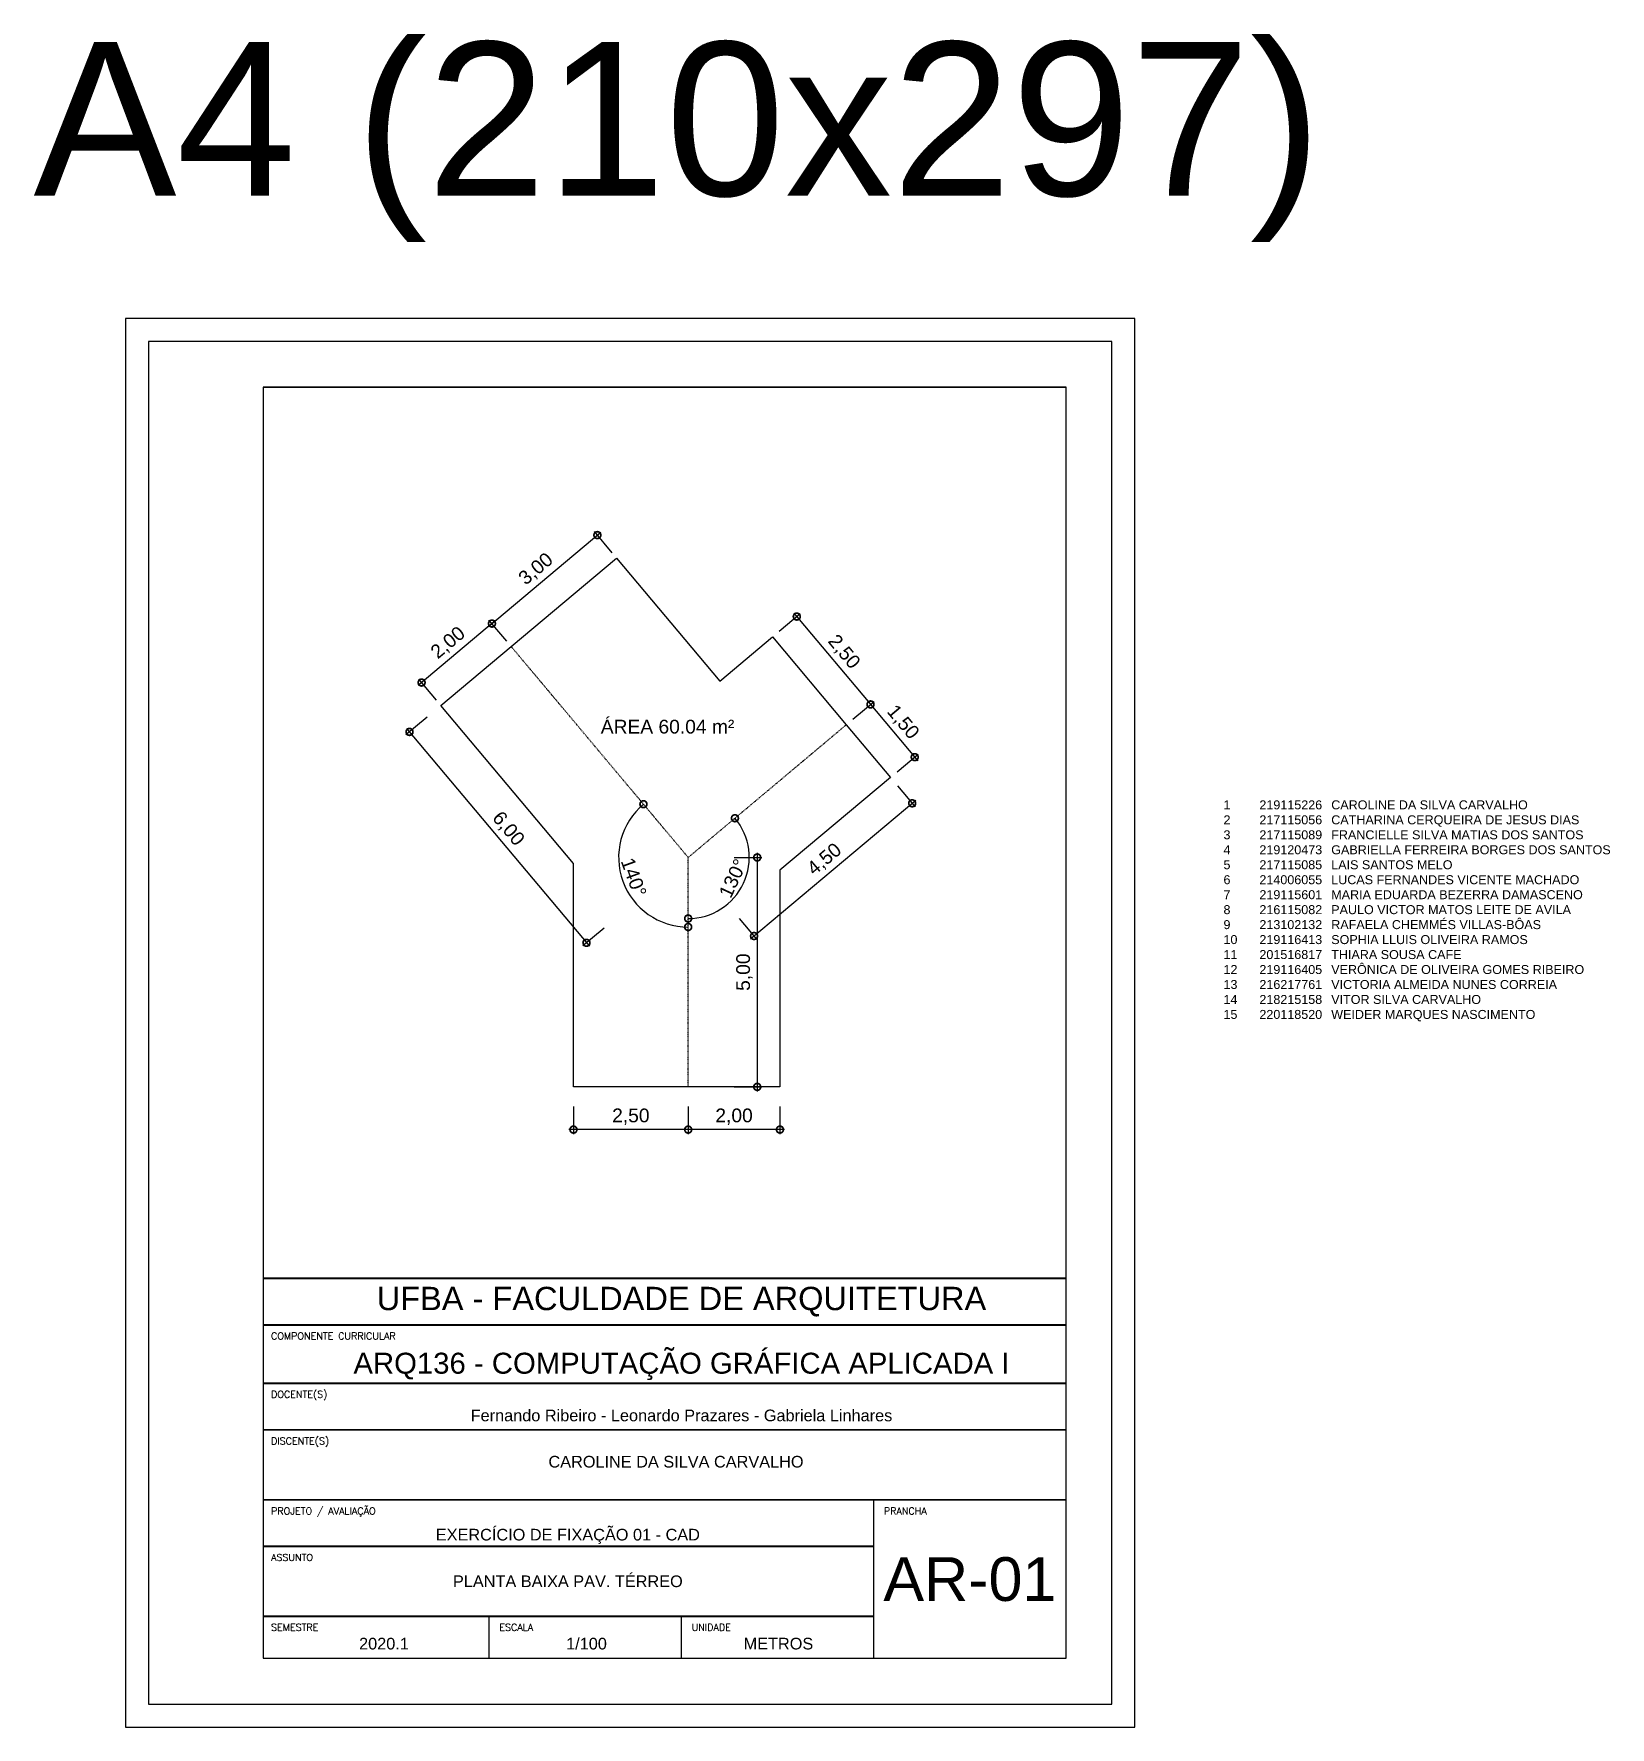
# Paper-space layout 'CAROLINE DA SILVA CARVALHO' of a CAD drawing. Header units: metres. Extents: x -235 to 109, y -5 to 364.
# The model-space entities are those that its viewports show. They can reach past a viewport. Long polylines and large blocks are cut down to what shows.
import ezdxf
from ezdxf.enums import TextEntityAlignment as Align

# ---------------------------------------------------------------- set-up
doc = ezdxf.new("R2010")
doc.units = ezdxf.units.M
doc.header["$LTSCALE"] = 0.1
doc.linetypes.add('DASHDOT', pattern=[25.4, 12.7, -6.35, 0, -6.35])
doc.layers.add('0_MRG_AUX', color=7, linetype='Continuous', true_color=0xecbcd1, plot=False)
for name, color, linetype in [('ARQ_EIXO CINZA 04', 139, 'DASHDOT'), ('MRG_EXTERNA', 1, 'Continuous'), ('MRG_INTERNA', 2, 'Continuous'), ('SIMB_01', 1, 'Continuous')]:
    doc.layers.add(name, color=color, linetype=linetype)
doc.layers.add('COTA AZUL', color=5, linetype='Continuous', lineweight=25, true_color=0x0000ff)
doc.styles.add('Annot_3.0mm', font='arial.ttf', dxfattribs={"height": 3})
doc.styles.add('Arial', font='arial.ttf')
doc.styles.add('cota', font='arial.ttf')
doc.styles.add('T1-5', font='simplex.shx', dxfattribs={"height": 2.5})
doc.dimstyles.new('Info 01 - annot', dxfattribs={"dimtxt": 3, "dimasz": 3, "dimexe": 1, "dimexo": 1, "dimgap": 1, "dimtad": 1, "dimzin": 4, "dimtxsty": 'cota', "dimblk": 'DOTSMALL', "dimcen": 2, "dimdle": 1, "dimclrd": 256, "dimclre": 256, "dimclrt": 1, "dimazin": 2, "dimtfac": 0.09, "dimtmove": 2, "dimatfit": 2, "dimfxl": 5, "dimfxlon": 1, "dimtolj": 1, "dimtzin": 4, "dimlwd": -1, "dimarcsym": 1})

# ---------------------------------------------------------------- blocks, each defined once
blk = doc.blocks.new('FORMATO_A4')
at = {"layer": '0_MRG_AUX'}
blk.add_lwpolyline([(-215, 302), (-215, -5), (5, -5), (5, 302)], close=True, dxfattribs=at)
at = {"layer": 'MRG_EXTERNA'}
blk.add_lwpolyline([(-210, 297), (-210, 0), (0, 0), (0, 297)], close=True, dxfattribs=at)
at = {"layer": 'MRG_INTERNA'}
for p, q in [((-185, 287), (-185, 10)), ((-10, 287), (-185, 287)), ((-10, 10), (-10, 287)), ((-185, 10), (-10, 10))]:
    blk.add_line(p, q, dxfattribs=at)
blk = doc.blocks.new('carimbo01')
at = {"layer": 'SIMB_01', "flags": 128}
blk.add_lwpolyline([(-6890, 3260, 16, 16, 0), (0, 3260, 0, 0, 0), (0, 0, 0, 0, 0), (-1650, 0, 0, 0, 0)], format="xyseb", dxfattribs=at)
at = {"layer": 'SIMB_01', "const_width": 16, "flags": 128}
for points in [[(-6890, 2860), (0, 2860)], [(-6890, 2360), (0, 2360)], [(-6890, 1960), (0, 1960)], [(-6890, 1360), (0, 1360)], [(-6890, 960), (-1650, 960)], [(-1650, 360), (-6890, 360)]]:
    blk.add_lwpolyline(points, dxfattribs=at)
at = {"layer": 'SIMB_01'}
for points in [[(-1650, 0), (-1650, 360), (-1650, 1360)], [(-4950, 0), (-4950, 360)], [(-3300, 0), (-3300, 360)]]:
    blk.add_lwpolyline(points, dxfattribs=at)
at = {"layer": 'SIMB_01', "style": 'T1-5'}
for s, p in [('COMPONENTE CURRICULAR', (-6822, 2735)), ('DOCENTE(S)', (-6822, 2235)), ('DISCENTE(S)', (-6822, 1835)), ('PROJETO / AVALIAÇÃO', (-6822, 1235)), ('PRANCHA', (-1563, 1235)), ('ASSUNTO', (-6822, 835)), ('SEMESTRE', (-6822, 235)), ('ESCALA', (-4863, 235)), ('UNIDADE', (-3213, 235))]:
    blk.add_text(s, height=60, dxfattribs=at).set_placement(p)
at = {"layer": 'SIMB_01', "style": 'Annot_3.0mm'}
for s, width, insert, char_height, attachment_point in [('UNIVERSIDADE FEDERAL DA BAHIA - FACULDADE DE ARQUITERUA', 6600, (-6600, 3260), 0.3, 1), ('UFBA - FACULDADE DE ARQUITETURA', 5970.81, (-3300, 3060), 200, 5)]:
    blk.add_mtext_dynamic_manual_height_columns(s, width=width, gutter_width=1.5, heights=[0], dxfattribs=dict(at, insert=insert, char_height=char_height, attachment_point=attachment_point))
at = {"layer": 'SIMB_01', "style": 'cota'}
for tag, height, p in [('COMPONENTE', 180, (-3300, 2532)), ('DOCESNTE(S)', 100, (-3300, 2084)), ('DISCESNTE(S)', 100, (-3347, 1687)), ('PROJETO/AVALIAÇÃO', 100, (-4275, 1061)), ('NUM', 375, (-825, 680)), ('ASSUNTO', 100, (-4275, 661)), ('SEMESTRE', 100, (-5853, 126)), ('ESCALA', 100, (-4115, 126)), ('UNIDADE', 100, (-2468, 126))]:
    blk.add_attdef(tag, text='', height=height, dxfattribs=at).set_placement(p, align=Align.MIDDLE_CENTER)
blk = doc.blocks.new('_DotSmall')
at = {"color": 0, "linetype": 'ByBlock', "const_width": 0.5}
blk.add_lwpolyline([(-0.0625, 0, 1), (0.0625, 0, 1)], format="xyb", close=True, dxfattribs=at)
blk = doc.blocks.new('*D7')
at = {"layer": 'COTA AZUL', "lineweight": -2, "transparency": 16777216}
for p, q in [((-3.405, 1.525), (-3.865, 1.14)), ((0.452, -3.071), (-0.008, -3.457))]:
    blk.add_line(p, q, dxfattribs=at)
at = {"layer": 'COTA AZUL', "transparency": 16777216}
blk.add_line((-3.852, 1.281), (0.133, -3.469), dxfattribs=at)
at = {"layer": 'Defpoints', "color": 0, "transparency": 16777216}
for p in [(-1.571, 3.064), (2.286, -1.532), (0.069, -3.392)]:
    blk.add_point(p, dxfattribs=at)
at = {"layer": 'COTA AZUL', "transparency": 16777216, "xscale": 0.3, "yscale": 0.3, "zscale": 0.3}
for p, rotation in [((-3.788, 1.204), 130), ((0.069, -3.392), 310)]:
    blk.add_blockref('_DotSmall', p, dxfattribs=dict(at, rotation=rotation))
at = {"layer": 'COTA AZUL', "color": 1, "transparency": 16777216, "insert": (-1.645, -0.914), "char_height": 0.3, "attachment_point": 5, "rotation": 310, "style": 'cota'}
blk.add_mtext('\\A1;6,00', dxfattribs=at)
blk = doc.blocks.new('*D9')
at = {"layer": 'COTA AZUL', "transparency": 16777216}
blk.add_line((3.791, -1.432), (3.791, -6.632), dxfattribs=at)
at = {"layer": 'COTA AZUL', "lineweight": -2, "transparency": 16777216}
for p, q in [((3.291, -1.532), (3.891, -1.532)), ((3.291, -6.532), (3.891, -6.532))]:
    blk.add_line(p, q, dxfattribs=at)
at = {"layer": 'Defpoints', "color": 0, "transparency": 16777216}
for p in [(2.286, -1.532), (2.286, -6.532), (3.791, -6.532)]:
    blk.add_point(p, dxfattribs=at)
at = {"layer": 'COTA AZUL', "transparency": 16777216, "xscale": 0.3, "yscale": 0.3, "zscale": 0.3}
for p, rotation in [((3.791, -1.532), 90), ((3.791, -6.532), 270)]:
    blk.add_blockref('_DotSmall', p, dxfattribs=dict(at, rotation=rotation))
at = {"layer": 'COTA AZUL', "color": 1, "transparency": 16777216, "insert": (3.511, -4.032), "char_height": 0.3, "attachment_point": 5, "rotation": 90, "style": 'cota'}
blk.add_mtext('\\A1;5,00', dxfattribs=at)
blk = doc.blocks.new('*D8')
at = {"layer": 'COTA AZUL', "lineweight": -2, "transparency": 16777216}
for p, q in [((6.848, 0.032), (7.233, -0.428)), ((3.4, -2.861), (3.786, -3.32))]:
    blk.add_line(p, q, dxfattribs=at)
at = {"layer": 'COTA AZUL', "transparency": 16777216}
blk.add_line((3.645, -3.308), (7.246, -0.287), dxfattribs=at)
at = {"layer": 'Defpoints', "color": 0, "transparency": 16777216}
for p in [(5.733, 1.36), (7.169, -0.351), (2.286, -1.532)]:
    blk.add_point(p, dxfattribs=at)
at = {"layer": 'COTA AZUL', "transparency": 16777216, "xscale": 0.3, "yscale": 0.3, "zscale": 0.3}
for p, rotation in [((7.169, -0.351), 40.00000000000002), ((3.722, -3.244), 220)]:
    blk.add_blockref('_DotSmall', p, dxfattribs=dict(at, rotation=rotation))
at = {"layer": 'COTA AZUL', "color": 1, "transparency": 16777216, "insert": (5.265, -1.583), "char_height": 0.3, "attachment_point": 5, "rotation": 40, "style": 'cota'}
blk.add_mtext('\\A1;4,50', dxfattribs=at)
blk = doc.blocks.new('*D3')
at = {"layer": 'COTA AZUL', "lineweight": -2, "transparency": 16777216}
for p, q in [((4.27, 3.397), (4.73, 3.782)), ((5.877, 1.482), (6.337, 1.867))]:
    blk.add_line(p, q, dxfattribs=at)
at = {"layer": 'COTA AZUL', "transparency": 16777216}
blk.add_line((4.589, 3.795), (6.324, 1.726), dxfattribs=at)
at = {"layer": 'Defpoints', "color": 0, "transparency": 16777216}
for p in [(4.126, 3.276), (6.26, 1.803), (5.733, 1.36)]:
    blk.add_point(p, dxfattribs=at)
at = {"layer": 'COTA AZUL', "transparency": 16777216, "xscale": 0.3, "yscale": 0.3, "zscale": 0.3}
for p, rotation in [((4.653, 3.718), 130), ((6.26, 1.803), 310)]:
    blk.add_blockref('_DotSmall', p, dxfattribs=dict(at, rotation=rotation))
at = {"layer": 'COTA AZUL', "color": 1, "transparency": 16777216, "insert": (5.671, 2.941), "char_height": 0.3, "attachment_point": 5, "rotation": 310, "style": 'cota'}
blk.add_mtext('\\A1;2,50', dxfattribs=at)
blk = doc.blocks.new('*D4')
at = {"layer": 'COTA AZUL', "lineweight": -2, "transparency": 16777216}
for p, q in [((5.877, 1.482), (6.337, 1.867)), ((6.841, 0.332), (7.301, 0.718))]:
    blk.add_line(p, q, dxfattribs=at)
at = {"layer": 'COTA AZUL', "transparency": 16777216}
blk.add_line((6.196, 1.88), (7.289, 0.577), dxfattribs=at)
at = {"layer": 'Defpoints', "color": 0, "transparency": 16777216}
for p in [(5.733, 1.36), (7.224, 0.654), (6.697, 0.211)]:
    blk.add_point(p, dxfattribs=at)
at = {"layer": 'COTA AZUL', "transparency": 16777216, "xscale": 0.3, "yscale": 0.3, "zscale": 0.3}
for p, rotation in [((6.26, 1.803), 130), ((7.224, 0.654), 310)]:
    blk.add_blockref('_DotSmall', p, dxfattribs=dict(at, rotation=rotation))
at = {"layer": 'COTA AZUL', "color": 1, "transparency": 16777216, "insert": (6.957, 1.409), "char_height": 0.3, "attachment_point": 5, "rotation": 310, "style": 'cota'}
blk.add_mtext('\\A1;1,50', dxfattribs=at)
blk = doc.blocks.new('*D6')
at = {"layer": 'COTA AZUL', "transparency": 16777216}
blk.add_line((-1.915, 3.629), (-3.6, 2.215), dxfattribs=at)
at = {"layer": 'COTA AZUL', "lineweight": -2, "transparency": 16777216}
for p, q in [((-1.67, 3.182), (-2.056, 3.642)), ((-3.202, 1.897), (-3.588, 2.356))]:
    blk.add_line(p, q, dxfattribs=at)
at = {"layer": 'Defpoints', "color": 0, "transparency": 16777216}
for p in [(-1.571, 3.064), (-3.524, 2.28), (-3.103, 1.779)]:
    blk.add_point(p, dxfattribs=at)
at = {"layer": 'COTA AZUL', "transparency": 16777216, "xscale": 0.3, "yscale": 0.3, "zscale": 0.3}
for p, rotation in [((-1.991, 3.565), 40.00000000000002), ((-3.524, 2.28), 220.0000000000001)]:
    blk.add_blockref('_DotSmall', p, dxfattribs=dict(at, rotation=rotation))
at = {"layer": 'COTA AZUL', "color": 1, "transparency": 16777216, "insert": (-2.938, 3.137), "char_height": 0.3, "attachment_point": 5, "rotation": 40, "style": 'cota'}
blk.add_mtext('\\A1;2,00', dxfattribs=at)
blk = doc.blocks.new('*D5')
at = {"layer": 'COTA AZUL', "transparency": 16777216}
blk.add_line((-2.068, 3.501), (0.383, 5.558), dxfattribs=at)
at = {"layer": 'COTA AZUL', "lineweight": -2, "transparency": 16777216}
for p, q in [((0.628, 5.11), (0.242, 5.57)), ((-1.67, 3.182), (-2.056, 3.642))]:
    blk.add_line(p, q, dxfattribs=at)
at = {"layer": 'Defpoints', "color": 0, "transparency": 16777216}
for p in [(0.307, 5.493), (0.727, 4.993), (-1.571, 3.064)]:
    blk.add_point(p, dxfattribs=at)
at = {"layer": 'COTA AZUL', "transparency": 16777216, "xscale": 0.3, "yscale": 0.3, "zscale": 0.3}
for p, rotation in [((0.307, 5.493), 40.00000000000002), ((-1.991, 3.565), 220)]:
    blk.add_blockref('_DotSmall', p, dxfattribs=dict(at, rotation=rotation))
at = {"layer": 'COTA AZUL', "color": 1, "transparency": 16777216, "insert": (-1.023, 4.744), "char_height": 0.3, "attachment_point": 5, "rotation": 40, "style": 'cota'}
blk.add_mtext('\\A1;3,00', dxfattribs=at)
blk = doc.blocks.new('*D13')
at = {"layer": 'COTA AZUL', "lineweight": -2, "transparency": 16777216}
for p, q in [((-0.214, -6.963), (-0.214, -7.563)), ((2.286, -6.963), (2.286, -7.563))]:
    blk.add_line(p, q, dxfattribs=at)
at = {"layer": 'COTA AZUL', "transparency": 16777216}
blk.add_line((2.386, -7.463), (-0.314, -7.463), dxfattribs=at)
at = {"layer": 'Defpoints', "color": 0, "transparency": 16777216}
for p in [(-0.214, -6.532), (2.286, -6.532), (-0.214, -7.463)]:
    blk.add_point(p, dxfattribs=at)
at = {"layer": 'COTA AZUL', "transparency": 16777216, "xscale": 0.3, "yscale": 0.3, "zscale": 0.3, "rotation": 180}
blk.add_blockref('_DotSmall', (-0.214, -7.463), dxfattribs=at)
at = {"layer": 'COTA AZUL', "transparency": 16777216, "xscale": 0.3, "yscale": 0.3, "zscale": 0.3}
blk.add_blockref('_DotSmall', (2.286, -7.463), dxfattribs=at)
at = {"layer": 'COTA AZUL', "color": 1, "transparency": 16777216, "insert": (1.036, -7.182), "char_height": 0.3, "attachment_point": 5, "style": 'cota'}
blk.add_mtext('\\A1;2,50', dxfattribs=at)
blk = doc.blocks.new('*D12')
at = {"layer": 'COTA AZUL', "lineweight": -2, "transparency": 16777216}
for p, q in [((2.286, -6.963), (2.286, -7.563)), ((4.286, -6.963), (4.286, -7.563))]:
    blk.add_line(p, q, dxfattribs=at)
at = {"layer": 'COTA AZUL', "transparency": 16777216}
blk.add_line((4.386, -7.463), (2.186, -7.463), dxfattribs=at)
at = {"layer": 'Defpoints', "color": 0, "transparency": 16777216}
for p in [(2.286, -6.532), (4.286, -6.532), (2.286, -7.463)]:
    blk.add_point(p, dxfattribs=at)
at = {"layer": 'COTA AZUL', "transparency": 16777216, "xscale": 0.3, "yscale": 0.3, "zscale": 0.3, "rotation": 180}
blk.add_blockref('_DotSmall', (2.286, -7.463), dxfattribs=at)
at = {"layer": 'COTA AZUL', "transparency": 16777216, "xscale": 0.3, "yscale": 0.3, "zscale": 0.3}
blk.add_blockref('_DotSmall', (4.286, -7.463), dxfattribs=at)
at = {"layer": 'COTA AZUL', "color": 1, "transparency": 16777216, "insert": (3.286, -7.182), "char_height": 0.3, "attachment_point": 5, "style": 'cota'}
blk.add_mtext('\\A1;2,00', dxfattribs=at)
blk = doc.blocks.new('*D10')
at = {"layer": 'COTA AZUL', "transparency": 16777216}
blk.add_arc((2.286, -1.532), 1.516, 130, 270, dxfattribs=at)
at = {"layer": 'Defpoints', "color": 0, "transparency": 16777216}
for p in [(-1.571, 3.064), (0.772, -1.444), (2.286, -1.532), (2.286, -1.532), (2.286, -6.532)]:
    blk.add_point(p, dxfattribs=at)
at = {"layer": 'COTA AZUL', "transparency": 16777216, "xscale": 0.3, "yscale": 0.3, "zscale": 0.3, "rotation": 40.00000000000003}
blk.add_blockref('_DotSmall', (1.311, -0.371), dxfattribs=at)
at = {"layer": 'COTA AZUL', "transparency": 16777216, "xscale": 0.3, "yscale": 0.3, "zscale": 0.3}
blk.add_blockref('_DotSmall', (2.286, -3.048), dxfattribs=at)
at = {"layer": 'COTA AZUL', "color": 1, "transparency": 16777216, "insert": (1.099, -1.964), "char_height": 0.3, "attachment_point": 5, "rotation": 290, "style": 'cota'}
blk.add_mtext('\\A1;140°', dxfattribs=at)
blk = doc.blocks.new('*D11')
at = {"layer": 'COTA AZUL', "transparency": 16777216}
blk.add_arc((2.286, -1.532), 1.331, 270, 40, dxfattribs=at)
at = {"layer": 'Defpoints', "color": 0, "transparency": 16777216}
for p in [(5.733, 1.36), (2.286, -1.532), (2.286, -1.532), (3.199, -2.5), (2.286, -6.532)]:
    blk.add_point(p, dxfattribs=at)
at = {"layer": 'COTA AZUL', "transparency": 16777216, "xscale": 0.3, "yscale": 0.3, "zscale": 0.3}
for p, rotation in [((3.305, -0.677), 130), ((2.286, -2.863), 180)]:
    blk.add_blockref('_DotSmall', p, dxfattribs=dict(at, rotation=rotation))
at = {"layer": 'COTA AZUL', "color": 1, "transparency": 16777216, "insert": (3.262, -1.987), "char_height": 0.3, "attachment_point": 5, "rotation": 65, "style": 'cota'}
blk.add_mtext('\\A1;130°', dxfattribs=at)

msp = doc.modelspace()

# ---------------------------------------------------------------- linework, layer by layer
msp.add_lwpolyline([(-1.571, 3.064), (0.727, 4.993), (2.977, 2.311), (4.126, 3.276), (5.733, 1.36), (6.697, 0.211), (4.286, -1.812), (4.286, -6.532), (2.286, -6.532), (-0.214, -6.532), (-0.214, -1.664), (-3.103, 1.779), (-1.571, 3.064)])
at = {"layer": 'ARQ_EIXO CINZA 04'}
for p, q in [((2.286, -1.532), (-1.571, 3.064)), ((2.286, -1.532), (5.733, 1.36)), ((2.286, -6.532), (2.286, -1.532))]:
    msp.add_line(p, q, dxfattribs=at)

# ---------------------------------------------------------------- texts
at = {"layer": 'SIMB_01', "insert": (0.381, 1.469), "char_height": 0.3, "attachment_point": 1, "style": 'Annot_3.0mm'}
msp.add_mtext_dynamic_manual_height_columns('ÁREA 60.04 m²', width=3.9108, gutter_width=1.5, heights=[0], dxfattribs=at)

# ---------------------------------------------------------------- dimensions: what is measured, and where the dimension line sits
at = {"layer": 'COTA AZUL'}
for p1, p2, distance, text, picture, middle in [((-1.571, 3.064), (0.727, 4.993), 0.654, '3.0000', '*D5', (-1.023, 4.744)), ((4.126, 3.276), (5.733, 1.36), 0.688, '2.5000', '*D3', (5.671, 2.941)), ((-1.571, 3.064), (-3.103, 1.779), -0.654, '2.0000', '*D6', (-2.938, 3.137)), ((-1.571, 3.064), (2.286, -1.532), -2.894, '6.0000', '*D7', (-1.645, -0.914)), ((5.733, 1.36), (6.697, 0.211), 0.688, '1.5000', '*D4', (6.957, 1.409)), ((2.286, -1.532), (5.733, 1.36), -2.234, '4.5000', '*D8', (5.265, -1.583)), ((2.286, -6.532), (-0.214, -6.532), 0.931, '2.5000', '*D13', (1.036, -7.182)), ((4.286, -6.532), (2.286, -6.532), 0.931, '2.0000', '*D12', (3.286, -7.182))]:
    dim = msp.add_aligned_dim(p1=p1, p2=p2, distance=distance, text=text, dimstyle='Info 01 - annot', dxfattribs=at)
    dim.commit()
    dim.dimension.update_dxf_attribs({"geometry": picture, "text_midpoint": middle})
for base, line1, text, picture, middle in [((0.772, -1.444), ((2.286, -1.532), (-1.571, 3.064)), '140', '*D10', (1.099, -1.964)), ((3.199, -2.5), ((2.286, -1.532), (5.733, 1.36)), '130', '*D11', (3.262, -1.987))]:
    dim = msp.add_angular_dim_2l(base=base, line1=line1, line2=((2.286, -6.532), (2.286, -1.532)), text=text, dimstyle='Info 01 - annot', dxfattribs=at)
    dim.commit()
    dim.dimension.update_dxf_attribs({"geometry": picture, "text_midpoint": middle})
dim = msp.add_linear_dim(base=(3.791, -6.532), p1=(2.286, -1.532), p2=(2.286, -6.532), angle=90, text='5.0000', dimstyle='Info 01 - annot', dxfattribs=at)
dim.commit()
dim.dimension.update_dxf_attribs({"geometry": '*D9', "text_midpoint": (3.511, -4.032)})

psp = doc.layouts.new('CAROLINE DA SILVA CARVALHO')

# ---------------------------------------------------------------- block references
psp.add_blockref('FORMATO_A4', (0, 0))
at = {"layer": 'COTA AZUL', "xscale": 0.0254, "yscale": 0.0254, "zscale": 0.0254}
psp.add_blockref('carimbo01', (-10, 10), dxfattribs=at).add_auto_attribs({'COMPONENTE': 'ARQ136 - COMPUTAÇÃO GRÁFICA APLICADA I', 'DOCESNTE(S)': 'Fernando Ribeiro - Leonardo Prazares - Gabriela Linhares', 'PROJETO/AVALIAÇÃO': 'EXERCÍCIO DE FIXAÇÃO 01 - CAD', 'DISCESNTE(S)': 'CAROLINE DA SILVA CARVALHO', 'ASSUNTO': 'PLANTA BAIXA PAV. TÉRREO', 'SEMESTRE': '2020.1', 'ESCALA': '1/100', 'UNIDADE': 'METROS', 'NUM': 'AR-01'})

# ---------------------------------------------------------------- texts
at = {"style": 'Arial'}
psp.add_text('A4 (210x297)', height=33.4769, dxfattribs=at).set_placement((-94.69, 362.25), align=Align.TOP_CENTER)
at = {"layer": 'COTA AZUL', "insert": (24.32, 196.98), "char_height": 1.9571, "width": 88.3279, "attachment_point": 1, "style": 'cota'}
psp.add_mtext('1 ^I219115226 ^ICAROLINE DA SILVA CARVALHO\\P2 ^I217115056 ^ICATHARINA CERQUEIRA DE JESUS DIAS\\P3 ^I217115089 ^IFRANCIELLE SILVA MATIAS DOS SANTOS\\P4 ^I219120473 ^IGABRIELLA FERREIRA BORGES DOS SANTOS\\P5 ^I217115085 ^ILAIS SANTOS MELO\\P6 ^I214006055 ^ILUCAS FERNANDES VICENTE MACHADO\\P7 ^I219115601 ^IMARIA EDUARDA BEZERRA DAMASCENO\\P8 ^I216115082 ^IPAULO VICTOR MATOS LEITE DE AVILA\\P9 ^I213102132 ^IRAFAELA CHEMMÉS VILLAS-BÔAS\\P10 ^I219116413 ^ISOPHIA LLUIS OLIVEIRA RAMOS\\P11 ^I201516817 ^ITHIARA SOUSA CAFE\\P12 ^I219116405 ^IVERÔNICA DE OLIVEIRA GOMES RIBEIRO\\P13 ^I216217761 ^IVICTORIA ALMEIDA NUNES CORREIA\\P14 ^I218215158 ^IVITOR SILVA CARVALHO\\P15 ^I220118520 ^IWEIDER MARQUES NASCIMENTO ', dxfattribs=at)

# ---------------------------------------------------------------- viewports
at = {"layer": '0_MRG_AUX'}
psp.add_viewport(center=(-97.5, 189.9), size=(175, 194.196), view_center_point=(1.772, -0.996), view_height=19.4196, dxfattribs=at)

doc.saveas('drawing.dxf')
